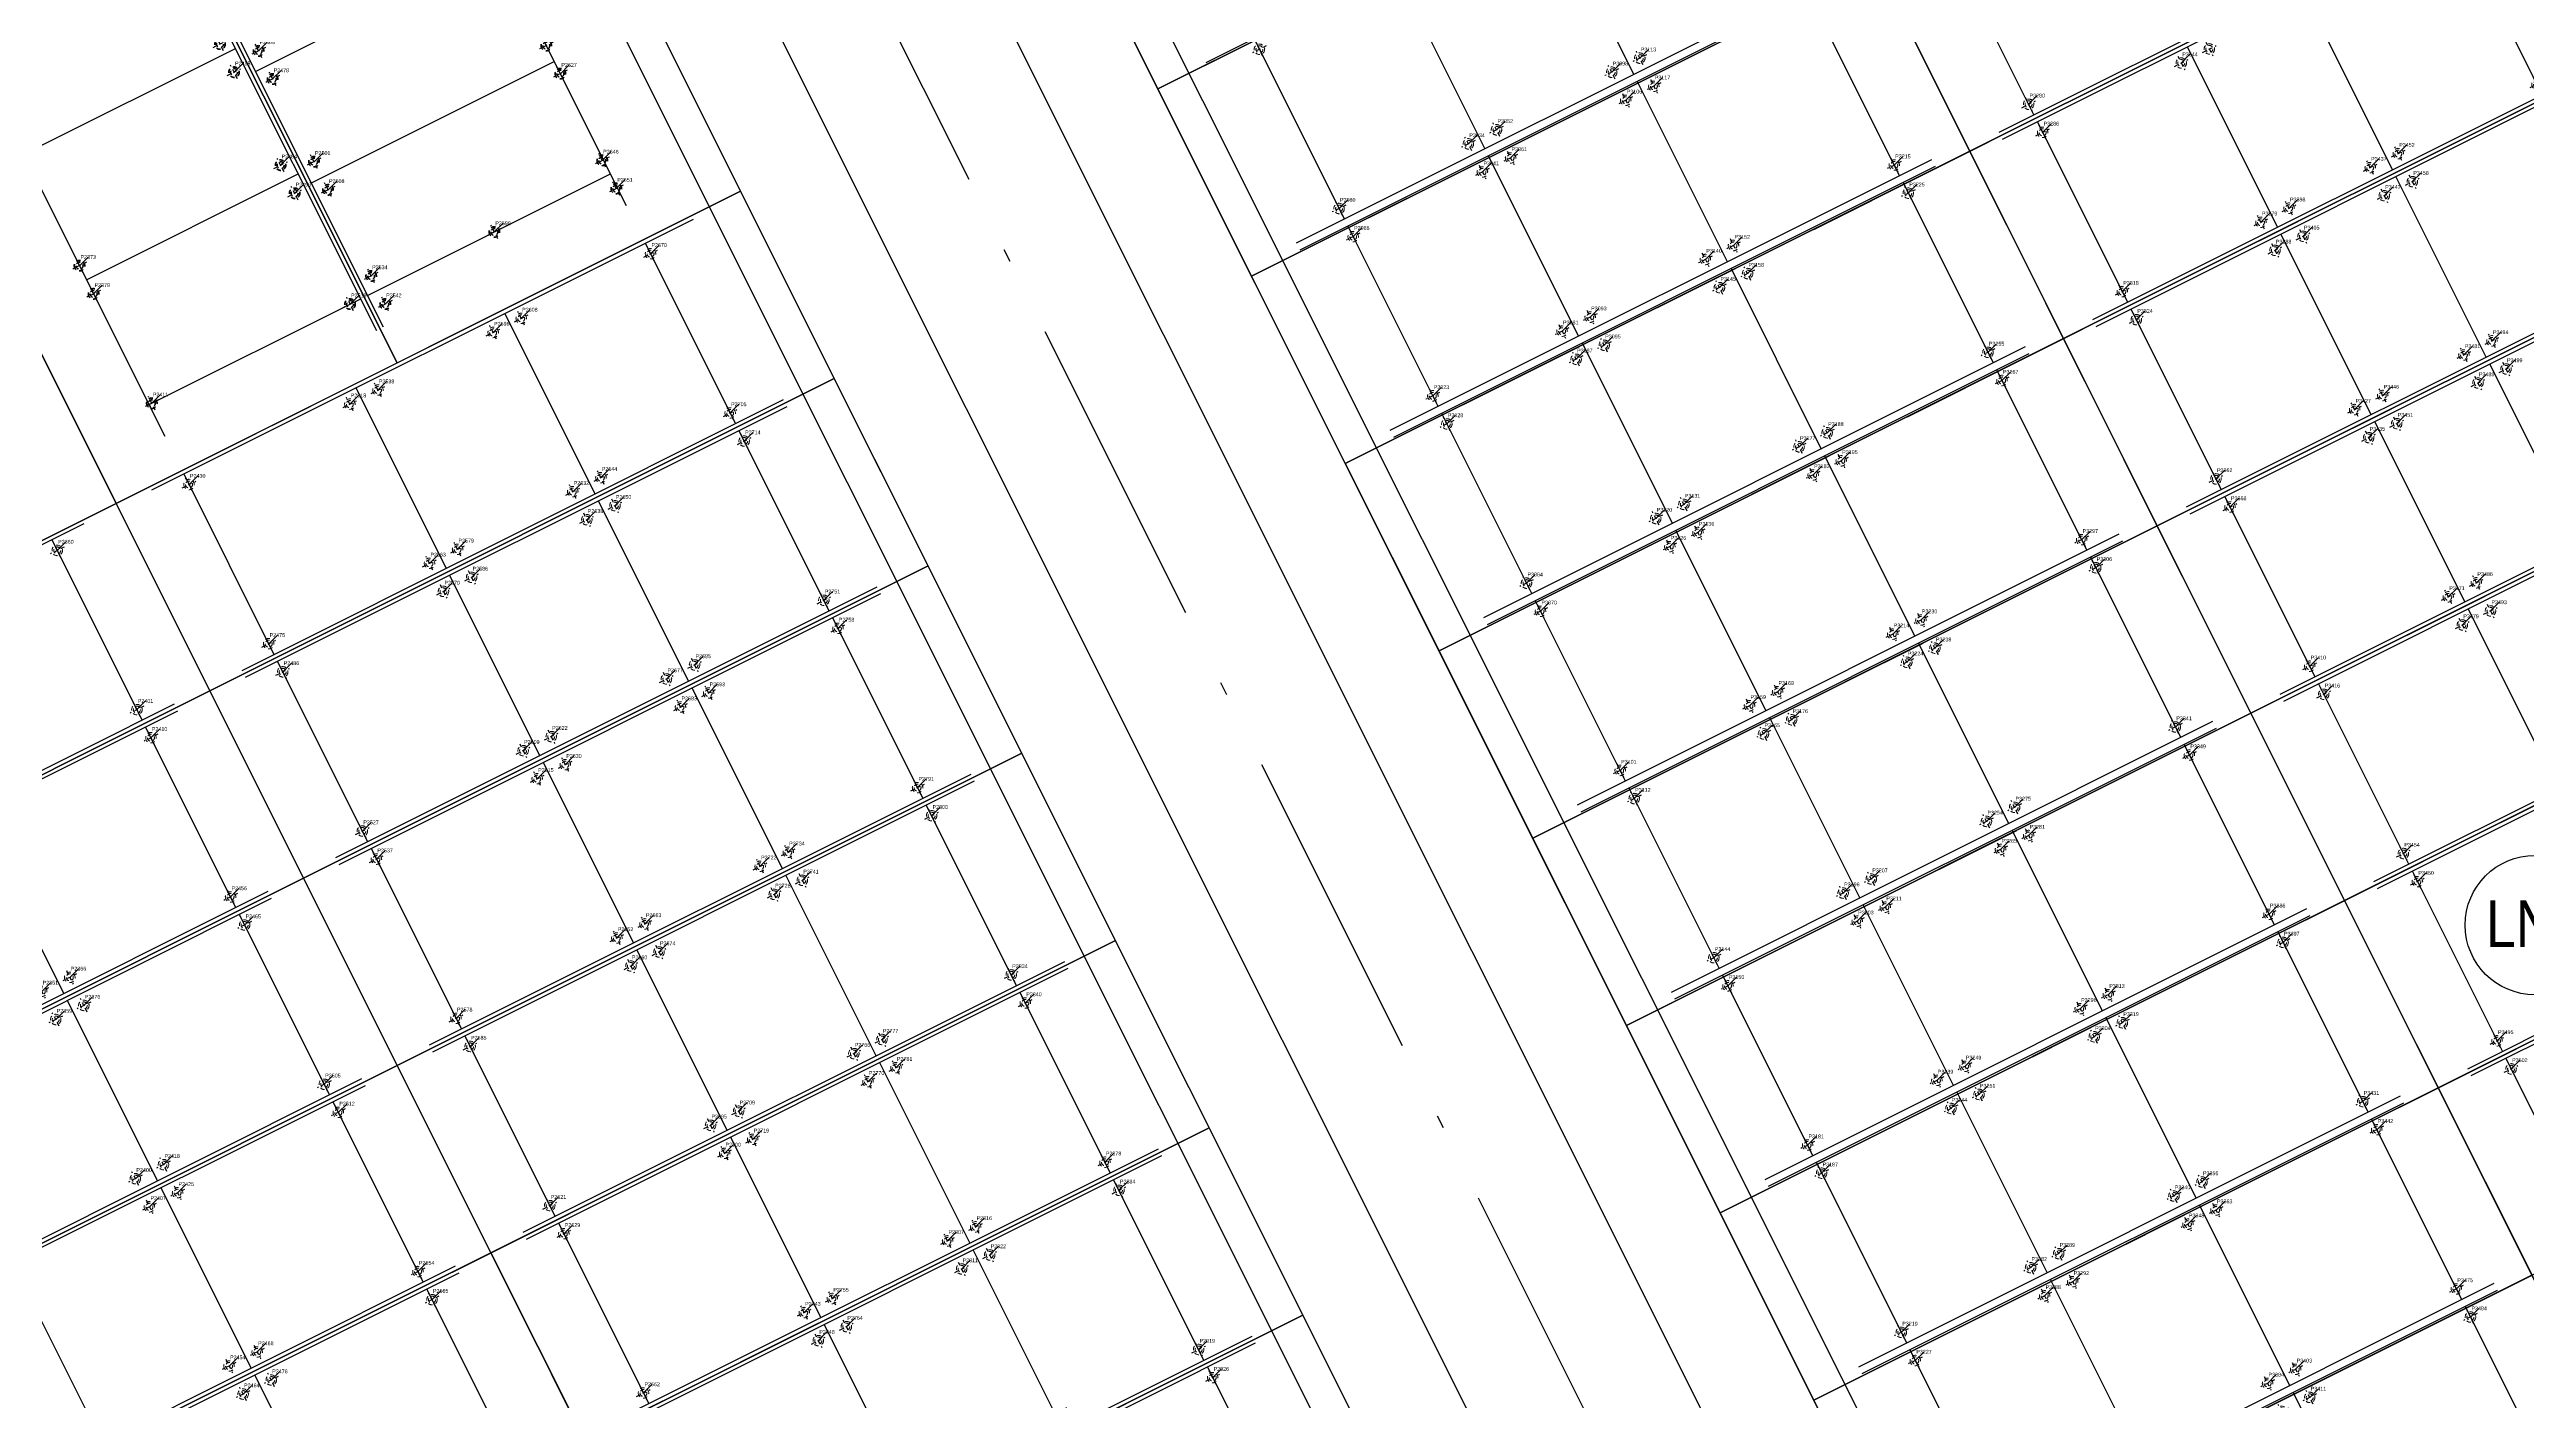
# Model space of a CAD drawing. Header units: millimetres. Extents: x 567980 to 569430, y 2065777 to 2066666.
# Drawn here: x 568804.1 to 568875, y 2066367.6 to 2066406.3 of the extents above; entities that cross this region are included whole.
import ezdxf
from ezdxf.enums import TextEntityAlignment as Align
from ezdxf.xclip import XClip

# ---------------------------------------------------------------- set-up
doc = ezdxf.new("R2010")
doc.units = ezdxf.units.MM
for name, pattern in [('ACAD_ISO10W100', [18.5, 12, -3, 0.5, -3]), ('CENTER', [3, 1.5, -0.5, 0.5, -0.5]), ('CENTER2', [1.125, 0.75, -0.125, 0.125, -0.125]), ('HIDDEN', [0.75, 0.5, -0.25]), ('Xref Grid (A1)$0$CENTER2', [1.125, 0.75, -0.125, 0.125, -0.125])]:
    doc.linetypes.add(name, pattern=pattern)
for name, color, linetype in [('01.AXIS', 160, 'CENTER2'), ('13.BEAM', 8, 'Continuous'), ('CDC.01.AXIS', 160, 'CENTER2'), ('ChiaLo', 128, 'CENTER'), ('datOlienke', 42, 'Continuous'), ('LogDg', 7, 'Continuous'), ('LoLK', 6, 'Continuous'), ('RANHGIOI', 2, 'HIDDEN'), ('TimDg', 222, 'Continuous'), ('ViaHeS', 32, 'Continuous'), ('Xref Grid (A1)$0$01.AXIS', 160, 'Xref Grid (A1)$0$CENTER2')]:
    doc.layers.add(name, color=color, linetype=linetype)
for name, color, linetype, lineweight in [('A-KY HIEU', 34, 'Continuous', 20), ('A-NET THAY', 125, 'Continuous', 18), ('A-TUONG', 255, 'Continuous', 35), ('boDnv', 54, 'Continuous', 25), ('E- RANH GIOI', 1, 'CENTER', 13), ('kata_text', 254, 'Continuous', 30)]:
    doc.layers.add(name, color=color, linetype=linetype, lineweight=lineweight)
doc.styles.add('kata_dim', font='vnrms.shx', dxfattribs={"width": 0.66, "oblique": 7})
doc.styles.add('kata_text', font='arial.ttf', dxfattribs={"width": 0.8})
doc.styles.add('rms', font='romans.shx', dxfattribs={"width": 0.7, "bigfont": 'vns.shx'})
doc.styles.add('VNH', font='', dxfattribs={"height": 2.5})
doc.styles.get('VNH').set_extended_font_data('.VnArial NarrowH')
doc.linetypes.add('ADL', pattern='A,0.125,-0.15,["++",rms,S=0.5,R=0,X=0,Y=-0.2245],-1.35,1.125', length=2.75)
doc.dimstyles.new('kata_dim_iso', dxfattribs={"dimtxt": 2.5, "dimasz": 1.5, "dimexe": 1.5, "dimexo": 2.5, "dimtad": 1, "dimdec": 0, "dimzin": 0, "dimdsep": 46, "dimtxsty": 'kata_dim', "dimblk": 'kata_block_ArchTick', "dimcen": 0.09, "dimdle": 1.2, "dimclrd": 8, "dimclre": 8, "dimclrt": 3, "dimadec": 0, "dimazin": 0, "dimtfac": 1, "dimtdec": 0, "dimtix": 1, "dimtofl": 0, "dimtmove": 0, "dimatfit": 3, "dimfxl": 3.75, "dimfxlon": 1, "dimtolj": 1, "dimtzin": 0, "dimarcsym": 0})

# ---------------------------------------------------------------- blocks, each defined once
blk = doc.blocks.new('NEN')
at = {"layer": 'boDnv', "color": 10, "linetype": 'ADL', "ltscale": 0.25}
for points in [[(156.672, 80.693), (146.026, 101.979), (139.956, 104.181), (-3.204, 41.78), (-5.746, 35.822), (2.49, 13.482), (8.01, 11.127), (154.618, 75.032)], [(183.1, -44.001), (207.084, -30.046), (208.943, -23.819), (166.891, 60.261), (160.821, 62.463), (135.405, 51.385), (133.351, 45.723), (177.371, -42.291)], [(138.064, -70.202), (163.347, -55.493), (165.206, -49.265), (120.533, 40.055), (114.463, 42.257), (87.67, 30.578), (85.617, 24.916), (132.335, -68.493)], [(72.798, 19.248), (66.728, 21.45), (39.936, 9.771), (37.882, 4.109), (87.299, -94.695), (93.027, -96.404), (118.311, -81.695), (120.17, -75.467)]]:
    blk.add_lwpolyline(points, close=True, dxfattribs=at)
at = {"layer": 'ChiaLo', "ltscale": 5}
for points in [[(152.12, 92.029), (-2.661, 24.563)], [(196.229, -37.519), (148.388, 58.135)], [(138.364, 33.465), (172.797, 50.687)], [(141.048, 28.099), (175.481, 45.321)], [(116.573, 25.616), (108.915, 40.929)], [(143.732, 22.733), (178.165, 39.954)], [(151.192, -63.721), (100.653, 37.328)], [(146.416, 17.366), (180.849, 34.588)], [(90.637, 12.644), (126.412, 30.537)], [(149.1, 12), (183.533, 29.222)], [(93.32, 7.278), (129.095, 25.17)], [(151.784, 6.634), (186.217, 23.856)], [(96.004, 1.911), (131.779, 19.804)], [(154.468, 1.268), (188.901, 18.489)], [(98.688, -3.455), (134.463, 14.438)], [(157.151, -4.099), (191.585, 13.123)], [(101.372, -8.821), (137.147, 9.072)], [(159.835, -9.465), (194.269, 7.757)], [(104.056, -14.187), (139.831, 3.705)], [(162.519, -14.831), (196.953, 2.391)], [(106.74, -19.554), (142.515, -1.661)], [(165.203, -20.197), (199.637, -2.976)]]:
    blk.add_lwpolyline(points, dxfattribs=at)
at = {"layer": 'datOlienke'}
for points in [[(157.758, 80.756), (146.742, 102.783), (139.922, 105.257), (-3.967, 42.538), (-6.821, 35.849), (1.701, 12.732), (8.014, 10.038), (155.411, 74.287)], [(183.229, -45.083), (207.929, -30.712), (210.015, -23.726), (167.607, 61.065), (160.787, 63.539), (134.612, 52.13), (132.265, 45.66), (176.67, -43.125)], [(138.192, -71.285), (164.192, -56.158), (166.277, -49.172), (121.249, 40.859), (114.429, 43.333), (86.877, 31.323), (84.53, 24.853), (131.634, -69.327)], [(73.514, 20.052), (66.694, 22.526), (39.142, 10.516), (36.795, 4.047), (86.598, -95.529), (93.156, -97.487), (119.156, -82.36), (121.241, -75.374)]]:
    blk.add_lwpolyline(points, close=True, dxfattribs=at)
at = {"layer": 'LogDg'}
blk.add_lwpolyline([(34.296, -348.766, -0.124666), (14.114, -339.771, 0.262937), (-5.331, -336.771, -0.009345), (-40.959, -349.473), (-145.868, -384.68, 0.405257), (-155.456, -403.235), (-146.557, -432.72), (-158.046, -436.187), (-166.572, -407.936, 0.423227), (-185.704, -398.049), (-272.077, -427.035, 0.40652), (-277.181, -436.964), (-262.947, -483.397), (-271.552, -486.035), (-285.593, -440.232, 0.421949), (-295.787, -434.992), (-422.26, -477.436, 0.346831), (-427.684, -485.726), (-426.662, -497.249, 0.109851), (-417.21, -527.045), (-422.398, -530.058, -0.109851), (-432.639, -497.779), (-433.194, -491.512, 0.484967), (-443.708, -484.634), (-484.199, -498.222, 0.36701), (-492.228, -511.51), (-484.402, -560.012), (-490.326, -560.967), (-497.433, -516.92, 0.457512), (-512.889, -507.388), (-525.337, -511.314, 0.375227), (-533.554, -524.795, 0.049445), (-523.248, -562.118), (-518.404, -576.577), (-525.515, -578.96), (-530.307, -564.659, -0.044276), (-540.221, -530.036, 0.448349), (-555.614, -520.863), (-568.853, -525.038), (-576.072, -502.149), (-552.391, -494.681, 0.333336), (-544.003, -482.976), (-545.865, -397.305, 0.120559), (-569.998, -307.198), (-621.979, -219.712, 0.334943), (-635.359, -214.239), (-686.931, -227.855), (-689.803, -216.977), (-647.957, -205.93, 0.498191), (-640.704, -188.198), (-654.378, -165.183, -0.144979), (-668.853, -108.061), (-659.845, 118.23, 0.428088), (-671.924, 130.707), (-689.222, 130.58), (-689.305, 141.83), (-670.344, 141.969, 0.400474), (-658.442, 153.492), (-657.828, 168.904), (-656.06, 189.374), (-648.588, 188.728), (-650.341, 168.432), (-650.889, 154.678, 0.425345), (-638.921, 142.201), (-621.613, 142.328, 0.402651), (-609.707, 153.94), (-609.387, 163.859, -0.019867), (-608.227, 179.942), (-606.8, 192.652), (-600.838, 191.983), (-602.264, 179.273, 0.019867), (-603.39, 163.665), (-603.676, 154.802, 0.425871), (-591.594, 142.415), (-548.362, 142.733), (-548.28, 131.483), (-592.887, 131.155, 0.401789), (-604.791, 119.578), (-607.754, 35.571, -0.005984), (-607.983, 30.718, 0.462462), (-599.177, 22.287), (-555.377, 26.801), (-554.762, 20.832), (-603.242, 15.836, 0.355613), (-610.381, 8.689), (-613.794, -24.838, 0.475348), (-605.015, -33.606), (-508.268, -23.636, 0.016072), (-476.806, -19.368, 0.37392), (-470.138, -11.259), (-470.705, 9.348), (-464.707, 9.513), (-464.235, -7.648, 0.461916), (-454.747, -15.288), (-421.581, -8.993, 0.020567), (-382.015, 0.216), (-299.764, 22.963, 0.415004), (-292.798, 35.293), (-296.969, 50.218), (-285.412, 53.448), (-281.218, 38.439, 0.413423), (-268.921, 31.492), (-169.968, 58.858, 0.427702), (-164.496, 69.052), (-169.623, 84.754), (-163.92, 86.616), (-158.479, 69.956, 0.400853), (-148.742, 64.729), (-123.897, 71.6, 0.437327), (-113.795, 91.173), (-114.462, 93.013), (-128.551, 136.154), (-105.736, 143.605), (-91.769, 100.833), (-90.91, 98.466, 0.429754), (-70.957, 89.772, 0.001079), (-63.934, 92.766, 0.001474), (-62.342, 93.454), (-47.534, 99.909, 0.386536), (-43.126, 109.726), (-48.301, 125.574), (-42.598, 127.436), (-38.076, 113.59, 0.442444), (-27.275, 108.739), (111.617, 169.28, 0.414214), (115.754, 179.811), (109.361, 194.478), (114.861, 196.875), (121.255, 182.208, 0.414214), (131.785, 178.071), (252.97, 230.894), (276.872, 241.312), (291.579, 249.057, 0.419837), (295.267, 261.365), (290.95, 269.196), (301.459, 274.99), (306.058, 266.648, 0.408717), (318.136, 263.031), (326.546, 267.464), (332.148, 256.836), (324.233, 252.656, 0.419466), (320.555, 240.352), (397.092, 101.523, 0.433643), (408.413, 98.649), (440.787, 119.386), (444.023, 114.334), (410.428, 92.813, 0.395048), (407.737, 82.215), (451.056, 3.639, -0.005576), (472.219, -35.781, 0.422017), (490.066, -41.118), (502.995, -33.918), (514.672, -54.886), (500.295, -62.892, 0.404193), (495.052, -80.181), (502.502, -94.711), (491.824, -100.186), (485.095, -87.061, 0.424556), (467.192, -81.64), (316.164, -165.913), (307.211, -171.115, 0.396001), (304.075, -181.611), (326.147, -225.742), (318.098, -229.768), (296.726, -187.038, 0.432664), (285.552, -183.699), (178.072, -246.148, 0.389772), (174.86, -256.488), (194.1, -297.126), (188.677, -299.693), (170.231, -260.733, 0.439085), (158.982, -257.239), (145.496, -265.075, -0.013452), (97.701, -291.151, 0.262926), (86.853, -307.563, -0.162068), (76.015, -333.842, 0.270323), (72.318, -353.653), (79.981, -375.074), (57.383, -383.157), (49.72, -361.737, 0.270325), (34.296, -348.766)], format="xyb", dxfattribs=at)
for points in [[(-1.168, 12.049), (-9.545, 35.211, -0.395588), (-5.218, 45.265), (140.335, 108.71, -0.398858), (150.687, 104.955), (161.697, 82.941, -0.429738), (157.739, 72.029), (9.552, 7.436, -0.433088)], [(133.661, 54.988), (161.2, 66.992, -0.398858), (171.552, 63.237), (214.134, -21.902, -0.395833), (211.002, -32.395), (185.019, -47.512, -0.432836), (173.841, -44.175), (129.703, 44.076, -0.429738)], [(81.968, 23.269), (128.805, -70.377, 0.432836), (139.983, -73.714), (165.966, -58.597, 0.395833), (169.098, -48.104), (123.817, 42.43, 0.398858), (113.466, 46.185), (85.926, 34.181, 0.429738)], [(83.769, -96.579), (34.233, 2.462, -0.429738), (38.192, 13.375), (65.731, 25.379, -0.398858), (76.083, 21.623), (124.061, -74.306, -0.395833), (120.929, -84.799), (94.947, -99.916, -0.432836)]]:
    blk.add_lwpolyline(points, format="xyb", close=True, dxfattribs=at)
at = {"layer": 'LoLK'}
for points in [[(140.126, 54.534), (134.612, 52.13), (132.265, 45.66), (138.364, 33.465), (148.202, 38.386)], [(178.165, 39.954), (175.481, 45.321), (158.935, 37.045), (161.619, 31.679)], [(121.249, 40.859), (114.429, 43.333), (108.915, 40.929), (116.573, 25.616), (126.412, 30.537)], [(158.935, 37.045), (156.252, 42.411), (148.202, 38.386), (138.364, 33.465), (141.048, 28.099)], [(108.915, 40.929), (100.653, 37.328), (108.524, 21.59), (116.573, 25.616)], [(180.849, 34.588), (178.165, 39.954), (161.619, 31.679), (164.303, 26.313)], [(100.653, 37.328), (92.391, 33.727), (100.475, 17.564), (108.524, 21.59)], [(161.619, 31.679), (158.935, 37.045), (141.048, 28.099), (143.732, 22.733)], [(183.533, 29.222), (180.849, 34.588), (164.303, 26.313), (166.987, 20.946)], [(164.303, 26.313), (161.619, 31.679), (143.732, 22.733), (146.416, 17.366)], [(129.095, 25.17), (126.412, 30.537), (108.524, 21.59), (111.208, 16.224)], [(186.217, 23.856), (183.533, 29.222), (166.987, 20.946), (169.671, 15.58)], [(164.303, 26.313), (146.416, 17.366), (149.1, 12), (166.987, 20.946)], [(131.779, 19.804), (129.095, 25.17), (111.208, 16.224), (113.892, 10.858)], [(188.901, 18.489), (186.217, 23.856), (169.671, 15.58), (172.355, 10.214)], [(108.524, 21.59), (90.637, 12.644), (93.32, 7.278), (111.208, 16.224)], [(169.671, 15.58), (166.987, 20.946), (149.1, 12), (151.784, 6.634)], [(134.463, 14.438), (131.779, 19.804), (113.892, 10.858), (116.576, 5.491)], [(191.585, 13.123), (188.901, 18.489), (172.355, 10.214), (175.039, 4.848)], [(111.208, 16.224), (93.32, 7.278), (96.004, 1.911), (113.892, 10.858)], [(169.671, 15.58), (151.784, 6.634), (154.468, 1.268), (172.355, 10.214)], [(137.147, 9.072), (134.463, 14.438), (116.576, 5.491), (119.26, 0.125)], [(194.269, 7.757), (191.585, 13.123), (175.039, 4.848), (177.723, -0.519)], [(113.892, 10.858), (96.004, 1.911), (98.688, -3.455), (116.576, 5.491)], [(172.355, 10.214), (154.468, 1.268), (157.151, -4.099), (175.039, 4.848)], [(139.831, 3.705), (137.147, 9.072), (119.26, 0.125), (121.944, -5.241)], [(116.576, 5.491), (98.688, -3.455), (101.372, -8.821), (119.26, 0.125)], [(175.039, 4.848), (157.151, -4.099), (159.835, -9.465), (177.723, -0.519)], [(142.515, -1.661), (139.831, 3.705), (121.944, -5.241), (124.628, -10.607)], [(119.26, 0.125), (101.372, -8.821), (104.056, -14.187), (121.944, -5.241)], [(180.407, -5.885), (177.723, -0.519), (159.835, -9.465), (162.519, -14.831)], [(145.199, -7.027), (142.515, -1.661), (124.628, -10.607), (127.311, -15.974)]]:
    blk.add_lwpolyline(points, close=True, dxfattribs=at)
at = {"layer": 'RANHGIOI', "color": 1, "ltscale": 9, "const_width": 1}
blk.add_lwpolyline([(460, -51.299, 0.006594), (435.293, -5.051), (303.078, 234.769), (284.672, 225.077), (-55.993, 76.586), (-56.839, 76.223, -0.005137), (-90.743, 62.093), (-377.217, -17.133, -0.020567), (-418.225, -26.678), (-463.443, -35.259, -0.021218), (-506.422, -41.541), (-623.638, -53.62), (-626.464, -70.884, 0.128574), (-620.42, -135.36), (-615.505, -148.86, 0.039408), (-607.143, -167.188), (-594.172, -190.555), (-547.57, -259.493, -0.11987), (-522.704, -326.397), (-507.917, -451.947), (-504.475, -473.277), (-499.271, -471.636), (-50.48, -321.024, 0.050684), (130.425, -239.135), (301.319, -139.843)], format="xyb", close=True, dxfattribs=at)
at = {"layer": 'TimDg', "linetype": 'ACAD_ISO10W100', "ltscale": 0.75}
blk.add_lwpolyline([(-618.456, -41.023), (-507.652, -29.604, 0.021218), (-465.681, -23.47), (-420.462, -14.888, 0.020567), (-380.415, -5.567), (-94.607, 73.475, 0.005041), (-61.569, 87.252, 0.001474), (-59.945, 87.954), (279.472, 235.9), (307.904, 250.872)], format="xyb", dxfattribs=at)
for points in [[(335.549, -254.599), (124.099, 168.176)], [(170.944, 74.512), (-58.789, -25.625)], [(176.4, -55.997), (121.833, 53.105)], [(131.363, -82.199), (74.098, 32.298)], [(26.363, 11.491), (109.634, -155.002)]]:
    blk.add_lwpolyline(points, dxfattribs=at)
at = {"layer": 'ViaHeS', "elevation": 0}
blk.add_lwpolyline([(-483.362, -504.27), (-441.21, -490.124), (-436.029, -493.514), (-435.627, -498.044, 0.109851), (-424.993, -531.564), (-414.615, -525.539, -0.109851), (-423.674, -496.984), (-424.342, -489.445), (-420.001, -483.006), (-295.249, -441.14), (-289.043, -444.33), (-275.854, -487.354), (-258.645, -482.078), (-271.972, -438.601), (-268.698, -432.23), (-181.634, -403.012), (-172.975, -407.486), (-163.79, -437.92), (-140.813, -430.986), (-150.211, -399.847), (-145.597, -390.918), (-39.026, -355.153, 0.008545), (-6.235, -343.522, -0.249193), (12.375, -345.964, 0.09975), (30.772, -354.181, -0.256949), (45.215, -366.957), (51.733, -385.178), (85.63, -373.053), (79.112, -354.831, -0.256949), (82.174, -335.793, 0.136918), (92.607, -310.438, -0.249193), (103.308, -295.017, 0.012659), (148.511, -270.262), (162.157, -262.333), (168.62, -264.341), (185.966, -300.977), (196.811, -295.842), (179.033, -258.291), (181.216, -251.26), (287.384, -189.574), (293.944, -191.534), (314.073, -231.781), (330.172, -223.729), (309.538, -182.474), (311.625, -175.49), (319.134, -171.127), (408.277, -121.386), (412.274, -122.589), (434.351, -165.321), (442.347, -161.19), (420.137, -118.201), (421.38, -114.074), (470.335, -86.758), (479.641, -89.576), (486.485, -102.924), (507.841, -91.973), (500.499, -77.654), (503.421, -68.019), (517.591, -60.128), (500.076, -28.676), (486.971, -35.974), (477.625, -33.17, 0.0056), (456.311, 6.536), (412.324, 86.322), (414.12, 93.398), (444.832, 113.071), (439.977, 120.649), (409.766, 101.296), (403.142, 102.978), (327.714, 239.794), (330.524, 249.193), (334.945, 251.528), (323.749, 272.772), (318.926, 270.23), (309.354, 273.096), (306.713, 277.887), (285.696, 266.299), (288.11, 261.921), (285.295, 252.529), (274.271, 246.724), (129.387, 183.571), (122.806, 186.157), (117.612, 198.074), (106.611, 193.279), (111.806, 181.362), (109.22, 174.781), (26.33, 138.65), (-29.869, 114.154), (-36.004, 116.909), (-39.746, 128.368), (-51.153, 124.642), (-47.055, 112.092), (-50.086, 105.341), (-75.921, 94.08), (-84.511, 97.937), (-100.033, 145.467), (-134.254, 134.292), (-118.657, 86.529), (-123.231, 78.009), (-150.258, 70.535), (-156.629, 73.955), (-161.068, 87.547), (-172.475, 83.822), (-168.207, 70.753), (-171.474, 64.667), (-269.546, 37.545), (-275.711, 41.028), (-279.634, 55.063), (-302.748, 48.603), (-298.843, 34.63), (-302.316, 28.482), (-383.614, 5.999, -0.020567), (-422.7, -3.099), (-456.246, -9.465), (-461.296, -5.399), (-461.708, 9.595), (-473.703, 9.265), (-473.239, -7.637), (-478.028, -13.489, -0.015955), (-508.883, -17.667), (-606.147, -27.691), (-610.614, -23.229), (-607.49, 7.461), (-602.01, 12.947), (-554.455, 17.848), (-555.685, 29.785), (-600.448, 25.172), (-605.043, 29.645, 0.007073), (-604.756, 35.466), (-601.912, 116.095), (-594.665, 123.142), (-548.221, 123.483), (-548.421, 150.733), (-593.42, 150.402), (-600.493, 157.35, -0.027886), (-599.283, 178.939), (-597.857, 191.648), (-609.782, 192.987), (-611.208, 180.277, 0.019867), (-612.385, 163.955), (-612.597, 157.389), (-619.823, 150.342), (-639.316, 150.198), (-646.998, 158.133), (-646.598, 168.196), (-644.852, 188.405), (-659.796, 189.697), (-661.572, 169.14), (-662.014, 158.023), (-670.332, 149.97), (-689.364, 149.83), (-689.163, 122.58), (-671.417, 122.71), (-663.736, 114.776), (-672.6, -107.912, 0.144979), (-657.602, -167.099), (-644.687, -188.836), (-648.335, -197.756), (-691.845, -209.242), (-684.889, -235.59), (-633.86, -222.118), (-622.039, -226.953), (-573.255, -309.058, -0.120474), (-549.614, -397.387), (-547.842, -478.902), (-555.298, -489.306), (-577.876, -496.427), (-567.048, -530.76), (-552.743, -526.248), (-543.713, -531.719, 0.042979), (-533.836, -565.928), (-529.071, -580.151), (-514.848, -575.386), (-519.719, -560.846, -0.045576), (-529.315, -527.166), (-523.005, -516.87), (-508.247, -512.215), (-500.456, -517.02), (-493.287, -561.445), (-481.44, -559.534), (-488.883, -513.408), (-483.362, -504.27)], format="xyb", dxfattribs=at)
at = {"layer": 'ViaHeS'}
for points in [[(157.758, 80.756), (146.742, 102.783), (139.922, 105.257), (-3.967, 42.538), (-6.821, 35.849), (1.701, 12.732), (8.014, 10.038), (155.411, 74.287)], [(183.229, -45.083), (207.929, -30.712), (210.015, -23.726), (167.607, 61.065), (160.787, 63.539), (134.612, 52.13), (132.265, 45.66), (176.67, -43.125)], [(138.192, -71.285), (164.192, -56.158), (166.277, -49.172), (121.249, 40.859), (114.429, 43.333), (86.877, 31.323), (84.53, 24.853), (131.634, -69.327)], [(73.514, 20.052), (66.694, 22.526), (39.142, 10.516), (36.795, 4.047), (86.598, -95.529), (93.156, -97.487), (119.156, -82.36), (121.241, -75.374)]]:
    blk.add_lwpolyline(points, close=True, dxfattribs=at)
blk = doc.blocks.new('NEN M01')
at = {"layer": 'datOlienke'}
blk.add_lwpolyline([(4.737, 4.993), (3.439, 29.587), (-1.824, 34.58), (-158.789, 34.58), (-164.078, 29.588), (-165.502, 4.992), (-160.791, 0), (0, 0)], close=True, dxfattribs=at)
blk = doc.blocks.new('NEN K02')
at = {"layer": 'datOlienke'}
blk.add_lwpolyline([(-109.225, 40), (-114.488, 35.007), (-116.072, 4.993), (-111.335, 0), (0, 0), (4.684, 4.99), (2.786, 35.01), (-2.53, 40)], close=True, dxfattribs=at)
blk = doc.blocks.new('A$C758D662A')
at = {"linetype": 'HIDDEN', "ltscale": 500}
for radius in [300, 200]:
    blk.add_circle((0, 0), radius, dxfattribs=at)
at = {"layer": 'CDC.01.AXIS', "ltscale": 200}
for p, q in [((437, 0), (-437, 0)), ((0, 437), (0, -437))]:
    blk.add_line(p, q, dxfattribs=at)
blk = doc.blocks.new('T2 CUM A7')
at = {"layer": '01.AXIS', "ltscale": 500}
for p, q in [((0.11, 0.914), (0.11, -14.466)), ((7.89, 0.914), (7.89, -14.466)), ((8.11, 0.914, 0), (8.11, -14.322, 0)), ((14.89, 0.914, 0), (14.89, -14.322, 0)), ((19.11, 0.914, 0), (19.11, -13.297, 0)), ((25.89, 0.914, 0), (25.89, -13.297, 0)), ((26.11, 0.914, 0), (26.11, -13.543, 0)), ((33.89, 0.914, 0), (33.89, -13.543, 0)), ((0.05, -0.11), (7.89, -0.11)), ((14.94, -0.11, 0), (8.11, -0.11, 0)), ((19.05, -0.11, 0), (25.89, -0.11, 0)), ((26.11, -0.11, 0), (33.89, -0.11, 0)), ((19.11, -4.11, 0), (25.89, -4.11, 0)), ((26.11, -3.71, 0), (33.89, -3.71, 0)), ((14.89, -4.41, 0), (8.11, -4.41, 0)), ((0.11, -5.21), (7.89, -5.21)), ((26.11, -7.28, 0), (33.89, -7.28, 0)), ((14.89, -8.43, 0), (8.11, -8.43, 0)), ((19.11, -8.13, 0), (25.89, -8.13, 0)), ((0.11, -8.81), (7.89, -8.81)), ((30.014, -11.32, 0), (33.89, -11.32, 0)), ((26.11, -11.7, 0), (29.38, -11.7, 0)), ((0.11, -12.85), (7.89, -12.85))]:
    blk.add_line(p, q, dxfattribs=at)
at = {"layer": '01.AXIS', "ltscale": 500, "elevation": 0}
for points in [[(19.11, -12.153), (25.89, -11.724)], [(14.89, -12.41), (8.11, -12.84)]]:
    blk.add_lwpolyline(points, dxfattribs=at)
at = {"layer": '13.BEAM', "ltscale": 500}
blk.add_line((7.442, -13.011), (7.443, -13.011), dxfattribs=at)
at = {"yscale": 0.0005, "zscale": 0.0005}
for p, xscale in [((0.2, -0.11), 0.0005), ((7.55, -0.11), -0.0005), ((8.45, -0.11, 0), 0.0005), ((14.79, -0.11, 0), -0.0005), ((19.2, -0.11, 0), 0.0005), ((25.55, -0.11, 0), -0.0005), ((26.45, 0.34), 0.0005), ((30.17, -0.11, 0), 0.0005), ((33.85, 0.34), 0.0005), ((26.45, -0.56), 0.0005), ((33.85, -0.56), 0.0005), ((19.11, -3.66, 0), 0.0005), ((25.55, -3.66, 0), -0.0005), ((26.45, -3.32), 0.0005), ((33.89, -3.32), 0.0005), ((8.45, -3.82, 0), 0.0005), ((14.89, -3.82, 0), -0.0005), ((26.45, -4.22), 0.0005), ((33.89, -4.22), 0.0005), ((0.11, -4.71), 0.0005), ((8.45, -4.72, 0), 0.0005), ((14.89, -4.72, 0), -0.0005), ((19.11, -4.56, 0), 0.0005), ((25.55, -4.56, 0), -0.0005), ((0.11, -5.61), 0.0005), ((26.45, -6.87), 0.0005), ((33.89, -6.87, 0), 0.0005), ((8.45, -7.84, 0), 0.0005), ((14.89, -7.845, 0), -0.0005), ((19.11, -7.54, 0), 0.0005), ((25.55, -7.54, 0), -0.0005), ((26.45, -7.77), 0.0005), ((33.89, -7.77, 0), 0.0005), ((0.11, -8.22), 0.0005), ((7.55, -8.22), -0.0005), ((19.11, -8.44, 0), 0.0005), ((25.55, -8.44, 0), -0.0005), ((0.11, -9.12), 0.0005), ((7.55, -9.12), -0.0005), ((8.45, -8.74, 0), 0.0005), ((14.89, -8.745, 0), -0.0005), ((33.89, -9.267), 0.0005), ((26.45, -11.25, 0), 0.0005), ((31.457, -11.32, 0), 0.0005), ((32.357, -11.32, 0), 0.0005), ((0.11, -11.64), 0.0005), ((19.21, -12.15, 0), 0.0005), ((25.55, -11.725, 0), -0.0005), ((26.45, -12.15, 0), 0.0005), ((7.55, -12.873), -0.0005), ((8.45, -12.856, 0), 0.0005), ((14.793, -12.42, 0), -0.0005)]:
    blk.add_blockref('A$C758D662A', p, dxfattribs=dict(at, xscale=xscale))
at = {"yscale": 0.0005, "zscale": 0.0005, "rotation": 270}
for p, xscale in [((5.41, -0.11), 0.0005), ((6.31, -0.11), 0.0005), ((7.55, -4.86), -0.0005), ((7.55, -5.76), -0.0005), ((1.47, -13.25), 0.0005), ((2.37, -13.25), 0.0005)]:
    blk.add_blockref('A$C758D662A', p, dxfattribs=dict(at, xscale=xscale))
blk = doc.blocks.new('pile Plan')
at = {"xscale": 0.5, "yscale": 0.5, "zscale": 0.5}
for p in [(340, 14779), (5440.000004, 14779), (340, 9630), (5440.000004, 9630), (340, 8730), (5440.000004, 8730), (340, 5040), (5440.000004, 5040), (340, 4140), (5440.000004, 4140), (340, -1), (5440.000004, -1)]:
    blk.add_blockref('A$C758D662A', p, dxfattribs=at)
blk = doc.blocks.new('a5 sao - 2')
at = {"layer": 'Xref Grid (A1)$0$01.AXIS', "ltscale": 500}
for p, q in [((-5.89, -1.086), (-5.89, -18.434)), ((-0.11, -1.086), (-0.11, -18.434)), ((-5.89, -2.11), (-0.11, -2.11)), ((-5.89, -7.62), (-0.11, -7.62)), ((-5.89, -12.39), (-0.11, -12.39)), ((-5.89, -16.89), (-0.11, -16.89))]:
    blk.add_line(p, q, dxfattribs=at)
at = {"xscale": 0.001, "yscale": 0.001, "zscale": 0.001}
blk.add_blockref('pile Plan', (-5.89, -16.89), dxfattribs=at)
blk = doc.blocks.new('a1 sao - 2')
at = {"layer": 'Xref Grid (A1)$0$01.AXIS', "ltscale": 500}
for p, q in [((0.11, -1.086), (0.11, -18.434)), ((5.89, -1.086), (5.89, -18.434)), ((0.11, -2.11), (5.89, -2.11)), ((0.11, -7.62), (5.89, -7.62)), ((0.11, -12.39), (5.89, -12.39)), ((0.11, -16.89), (5.89, -16.89))]:
    blk.add_line(p, q, dxfattribs=at)
at = {"xscale": 0.001, "yscale": 0.001, "zscale": 0.001}
blk.add_blockref('pile Plan', (0.11, -16.89), dxfattribs=at)
blk = doc.blocks.new('A1 - 2')
at = {"layer": 'Xref Grid (A1)$0$01.AXIS', "ltscale": 500}
for p, q in [((0.11, -1.086), (0.11, -18.434)), ((5.89, -1.086), (5.89, -18.434)), ((0.11, -2.11), (5.89, -2.11)), ((0.11, -7.62), (5.89, -7.62)), ((0.11, -12.39), (5.89, -12.39)), ((0.11, -16.89), (5.89, -16.89))]:
    blk.add_line(p, q, dxfattribs=at)
at = {"xscale": 0.001, "yscale": 0.001, "zscale": 0.001}
blk.add_blockref('pile Plan', (0.11, -16.89), dxfattribs=at)
blk = doc.blocks.new('A5 - 2')
at = {"layer": 'Xref Grid (A1)$0$01.AXIS', "ltscale": 500}
for p, q in [((0.11, -1.086), (0.11, -18.434)), ((5.89, -1.086), (5.89, -18.434)), ((0.11, -2.11), (5.89, -2.11)), ((0.11, -7.62), (5.89, -7.62)), ((0.11, -12.39), (5.89, -12.39)), ((0.11, -16.89), (5.89, -16.89))]:
    blk.add_line(p, q, dxfattribs=at)
at = {"xscale": 0.001, "yscale": 0.001, "zscale": 0.001}
blk.add_blockref('pile Plan', (0.11, -16.89), dxfattribs=at)
blk = doc.blocks.new('NEN NO1')
at = {"layer": 'datOlienke'}
blk.add_lwpolyline([(4.684, 4.99), (2.881, 33.51), (-2.435, 38.5), (-97.24, 38.5), (-102.503, 33.507), (-104.007, 4.993), (-99.271, 0), (0, 0)], close=True, dxfattribs=at)
at = {"layer": 'LoLK'}
for points in [[(-73.635, 38.5), (-79.635, 38.5), (-79.635, 20), (-73.635, 20)], [(-67.635, 38.5), (-73.635, 38.5), (-73.635, 20), (-67.635, 20)], [(-61.635, 38.5), (-67.635, 38.5), (-67.635, 20), (-61.635, 20)], [(-55.635, 38.5), (-61.635, 38.5), (-61.635, 20), (-55.635, 20)], [(-49.635, 38.5), (-55.635, 38.5), (-55.635, 20), (-49.635, 20)], [(-43.635, 38.5), (-49.635, 38.5), (-49.635, 20), (-43.635, 20)], [(-37.635, 38.5), (-43.635, 38.5), (-43.635, 20), (-37.635, 20)], [(-79.635, 20), (-85.635, 20), (-85.635, 11), (-85.635, 0), (-79.635, 0)], [(-73.635, 20), (-79.635, 20), (-79.635, 0), (-73.635, 0)], [(-67.635, 20), (-73.635, 20), (-73.635, 0), (-67.635, 0)], [(-67.635, 20), (-67.635, 0), (-61.635, 0), (-61.635, 20)], [(-55.635, 20), (-61.635, 20), (-61.635, 0), (-55.635, 0)], [(-55.635, 20), (-55.635, 0), (-49.635, 0), (-49.635, 20)], [(-49.635, 20), (-49.635, 0), (-43.635, 0), (-43.635, 20)], [(-43.635, 20), (-43.635, 0), (-37.635, 0), (-37.635, 20)], [(-31.635, 20), (-37.635, 20), (-37.635, 0), (-31.635, 0)], [(-103.69, 11), (-104.007, 4.993), (-99.271, 0), (-85.635, 0), (-85.635, 11)]]:
    blk.add_lwpolyline(points, close=True, dxfattribs=at)
blk = doc.blocks.new('A12.2')
at = {"layer": '01.AXIS', "ltscale": 500}
for p, q in [((0.11, -0.998), (0.11, -16.443)), ((5.89, -0.998), (5.89, -16.443)), ((0.11, -2.11), (5.89, -2.11)), ((0.11, -6.91), (5.89, -6.91)), ((0.11, -10.59), (5.89, -10.59)), ((0.11, -15.39), (5.89, -15.39))]:
    blk.add_line(p, q, dxfattribs=at)
at = {"yscale": 0.0005, "zscale": 0.0005}
for p, xscale in [((0.45, -2.11), 0.0005), ((5.55, -2.11), 0.0005), ((0.45, -6.55), -0.0005), ((5.55, -6.55), 0.0005), ((0.45, -7.45), -0.0005), ((5.55, -7.45), 0.0005), ((0.45, -10.05), -0.0005), ((5.55, -10.05), 0.0005), ((0.45, -10.95), -0.0005), ((5.55, -10.95), 0.0005), ((0.45, -15.39), 0.0005), ((5.55, -15.39), 0.0005)]:
    blk.add_blockref('A$C758D662A', p, dxfattribs=dict(at, xscale=xscale))
blk = doc.blocks.new('A18 - 2')
at = {"layer": '01.AXIS', "ltscale": 500}
for p, q in [((0.11, -0.998), (0.11, -16.443)), ((5.89, -0.998), (5.89, -16.443)), ((0.11, -2.11), (5.89, -2.11)), ((0.11, -6.91), (5.89, -6.91)), ((0.11, -10.59), (5.89, -10.59)), ((0.11, -15.39), (5.89, -15.39))]:
    blk.add_line(p, q, dxfattribs=at)
at = {"yscale": 0.0005, "zscale": 0.0005}
for p, xscale in [((0.45, -2.11), 0.0005), ((5.55, -2.11), 0.0005), ((0.45, -6.55), -0.0005), ((5.55, -6.55), 0.0005), ((0.45, -7.45), -0.0005), ((5.55, -7.45), 0.0005), ((0.45, -10.05), -0.0005), ((5.55, -10.05), 0.0005), ((0.45, -10.95), -0.0005), ((5.55, -10.95), 0.0005), ((0.45, -15.39), 0.0005), ((5.55, -15.39), 0.0005)]:
    blk.add_blockref('A$C758D662A', p, dxfattribs=dict(at, xscale=xscale))
blk = doc.blocks.new('kata_block_ArchTick')
at = {"color": 8}
blk.add_line((1, 0), (-1, 0), dxfattribs=at)
at = {"color": 8, "const_width": 0.15}
blk.add_lwpolyline([(-0.5, -0.5), (0.5, 0.5)], dxfattribs=at)
blk = doc.blocks.new('A$C33BC4D2A')
at = {"layer": 'A-KY HIEU', "color": 0, "const_width": 1.022}
blk.add_lwpolyline([(14.345, -292.097), (14.345, -4.903), (414.985, -4.903), (414.985, -292.097)], close=True, dxfattribs=at)
at = {"layer": 'Defpoints', "color": 125}
blk.add_lwpolyline([(0, -297), (420, -297), (420, 0), (0, 0)], close=True, dxfattribs=at)
blk = doc.blocks.new('*U58')
at = {"color": 0, "ltscale": 0.8, "style": 'kata_text', "width": 0.8, "flags": 1}
blk.add_attdef('CHU_THICH', text='', height=2.2, dxfattribs=at).set_placement((0, 0), align=Align.MIDDLE_CENTER)
at = {"color": 0, "ltscale": 0.8, "style": 'kata_text', "width": 0.8}
blk.add_attdef('TEN', text='', height=2.2, dxfattribs=at).set_placement((5, 5), align=Align.MIDDLE_CENTER)
at = {"layer": 'Defpoints'}
blk.add_leader([(0, 0), (5, 5)], dimstyle='kata_dim_iso', override={"dimasz": 0.6, "dimgap": 0.625, "dimtad": 0}, dxfattribs=at)
blk = doc.blocks.new('A$C1AAD29DE')
at = {"layer": 'kata_text', "xscale": 50, "yscale": 50, "zscale": 50}
for p, values in [((182507, -31246, 0), {'TEN': 'P2469'}), ((222202, -31455, 0), {'TEN': 'P3113'}), ((237764, -31594, 0), {'TEN': 'P3344'}), ((181802, -31856, 0), {'TEN': 'P2458'}), ((182911, -32053, 0), {'TEN': 'P2478'}), ((191180, -31900, 0), {'TEN': 'P2627'}), ((221395, -31859, 0), {'TEN': 'P3098'}), ((222606, -32262, 0), {'TEN': 'P3117'}), ((221799, -32666, 0), {'TEN': 'P3106'}), ((233376, -32780, 0), {'TEN': 'P3280'}), ((218084, -33515, 0), {'TEN': 'P3052'}), ((233780, -33587, 0), {'TEN': 'P3286'}), ((184100, -34431, 0), {'TEN': 'P2501'}), ((192383, -34394, 0), {'TEN': 'P2646'}), ((217276, -33919, 0), {'TEN': 'P3034'}), ((218487, -34322, 0), {'TEN': 'P3061'}), ((244001, -34196, 0), {'TEN': 'P3452'}), ((183140, -34530, 0), {'TEN': 'P2484'}), ((217680, -34726, 0), {'TEN': 'P3041'}), ((229515, -34528, 0), {'TEN': 'P3215'}), ((243194, -34600, 0), {'TEN': 'P3437'}), ((244405, -35004, 0), {'TEN': 'P3458'}), ((183544, -35338, 0), {'TEN': 'P2493'}), ((184504, -35239, 0), {'TEN': 'P2508'}), ((192787, -35202, 0), {'TEN': 'P2651'}), ((213560, -35777, 0), {'TEN': 'P2980'}), ((229919, -35335, 0), {'TEN': 'P3225'}), ((240861, -35767, 0), {'TEN': 'P3398'}), ((243598, -35408, 0), {'TEN': 'P3447'}), ((189282, -36450, 0), {'TEN': 'P2598'}), ((213964, -36585, 0), {'TEN': 'P2986'}), ((240053, -36171, 0), {'TEN': 'P3379'}), ((241265, -36575, 0), {'TEN': 'P3405'}), ((193770, -37077, 0), {'TEN': 'P2670'}), ((224087, -37243, 0), {'TEN': 'P3140'}), ((224895, -36839, 0), {'TEN': 'P3152'}), ((240457, -36979, 0), {'TEN': 'P3388'}), ((177361, -37420, 0), {'TEN': 'P2373'}), ((185742, -37715, 0), {'TEN': 'P2534'}), ((225299, -37646, 0), {'TEN': 'P3158'}), ((177765, -38228, 0), {'TEN': 'P2379'}), ((185137, -38523, 0), {'TEN': 'P2519'}), ((186146, -38523, 0), {'TEN': 'P2542'}), ((224491, -38050, 0), {'TEN': 'P3145'}), ((236069, -38164, 0), {'TEN': 'P3318'}), ((189247, -39339, 0), {'TEN': 'P2596'}), ((190055, -38935, 0), {'TEN': 'P2608'}), ((219969, -39303, 0), {'TEN': 'P3081'}), ((220776, -38899, 0), {'TEN': 'P3093'}), ((236473, -38971, 0), {'TEN': 'P3324'}), ((220373, -40110, 0), {'TEN': 'P3087'}), ((221180, -39706, 0), {'TEN': 'P3095'}), ((232208, -39912, 0), {'TEN': 'P3255'}), ((245886, -39984, 0), {'TEN': 'P3481'}), ((246694, -39580, 0), {'TEN': 'P3494'}), ((232612, -40719, 0), {'TEN': 'P3267'}), ((246290, -40792, 0), {'TEN': 'P3488'}), ((247098, -40388, 0), {'TEN': 'P3499'}), ((179439, -41373, 0), {'TEN': 'P2411'}), ((185128, -41399, 0), {'TEN': 'P2518'}), ((185936, -40995, 0), {'TEN': 'P2538'}), ((216253, -41161, 0), {'TEN': 'P3023'}), ((242746, -41555, 0), {'TEN': 'P3427'}), ((243554, -41151, 0), {'TEN': 'P3446'}), ((196059, -41653, 0), {'TEN': 'P2705'}), ((216657, -41969, 0), {'TEN': 'P3028'}), ((227588, -42223, 0), {'TEN': 'P3188'}), ((243957, -41958, 0), {'TEN': 'P3451'}), ((196463, -42461, 0), {'TEN': 'P2714'}), ((226780, -42627, 0), {'TEN': 'P3177'}), ((243150, -42362, 0), {'TEN': 'P3435'}), ((180508, -43710, 0), {'TEN': 'P2430'}), ((192343, -43512, 0), {'TEN': 'P2644'}), ((227184, -43434, 0), {'TEN': 'P3182'}), ((227992, -43030, 0), {'TEN': 'P3195'}), ((238762, -43548, 0), {'TEN': 'P3362'}), ((191536, -43916, 0), {'TEN': 'P2632'}), ((192747, -44319, 0), {'TEN': 'P2650'}), ((223469, -44283, 0), {'TEN': 'P3131'}), ((239166, -44355, 0), {'TEN': 'P3368'}), ((191940, -44723, 0), {'TEN': 'P2638'}), ((222661, -44686, 0), {'TEN': 'P3120'}), ((223873, -45090, 0), {'TEN': 'P3136'}), ((176719, -45605, 0), {'TEN': 'P2360'}), ((188225, -45572, 0), {'TEN': 'P2579'}), ((223065, -45494, 0), {'TEN': 'P3126'}), ((234901, -45296, 0), {'TEN': 'P3297'}), ((187417, -45976, 0), {'TEN': 'P2563'}), ((188629, -46379, 0), {'TEN': 'P2586'}), ((218946, -46545, 0), {'TEN': 'P3064'}), ((235305, -46103, 0), {'TEN': 'P3306'}), ((246246, -46535, 0), {'TEN': 'P3486'}), ((187821, -46783, 0), {'TEN': 'P2570'}), ((198752, -47037, 0), {'TEN': 'P2751'}), ((245439, -46939, 0), {'TEN': 'P3471'}), ((199156, -47845, 0), {'TEN': 'P2758'}), ((219350, -47353, 0), {'TEN': 'P3070'}), ((230281, -47607, 0), {'TEN': 'P3230'}), ((245843, -47747, 0), {'TEN': 'P3479'}), ((246650, -47343, 0), {'TEN': 'P3493'}), ((182797, -48286, 0), {'TEN': 'P2475'}), ((229473, -48010, 0), {'TEN': 'P3214'}), ((230685, -48414, 0), {'TEN': 'P3238'}), ((183201, -49094, 0), {'TEN': 'P2486'}), ((194229, -49300, 0), {'TEN': 'P2677'}), ((195036, -48896, 0), {'TEN': 'P2685'}), ((229877, -48818, 0), {'TEN': 'P3224'}), ((241455, -48932, 0), {'TEN': 'P3410'}), ((194632, -50107, 0), {'TEN': 'P2683'}), ((195440, -49703, 0), {'TEN': 'P2693'}), ((225354, -50070, 0), {'TEN': 'P3159'}), ((226162, -49667, 0), {'TEN': 'P3169'}), ((241858, -49739, 0), {'TEN': 'P3416'}), ((179008, -50181, 0), {'TEN': 'P2401'}), ((226566, -50474, 0), {'TEN': 'P3176'}), ((237594, -50680, 0), {'TEN': 'P3341'}), ((179412, -50989, 0), {'TEN': 'P2410'}), ((190110, -51359, 0), {'TEN': 'P2609'}), ((190917, -50956, 0), {'TEN': 'P2622'}), ((225758, -50878, 0), {'TEN': 'P3165'}), ((237998, -51487, 0), {'TEN': 'P3349'}), ((190514, -52167, 0), {'TEN': 'P2615'}), ((191321, -51763, 0), {'TEN': 'P2630'}), ((221638, -51929, 0), {'TEN': 'P3101'}), ((201445, -52421, 0), {'TEN': 'P2791'}), ((222042, -52737, 0), {'TEN': 'P3112'}), ((185489, -53670, 0), {'TEN': 'P2527'}), ((201849, -53229, 0), {'TEN': 'P2800'}), ((232166, -53394, 0), {'TEN': 'P3254'}), ((232973, -52991, 0), {'TEN': 'P3275'}), ((197729, -54280, 0), {'TEN': 'P2734'}), ((232570, -54202, 0), {'TEN': 'P3265'}), ((233377, -53798, 0), {'TEN': 'P3281'}), ((244147, -54316, 0), {'TEN': 'P3454'}), ((185893, -54478, 0), {'TEN': 'P2537'}), ((196921, -54683, 0), {'TEN': 'P2722'}), ((198133, -55087, 0), {'TEN': 'P2741'}), ((228855, -55051, 0), {'TEN': 'P3207'}), ((181701, -55565, 0), {'TEN': 'P2456'}), ((197325, -55491, 0), {'TEN': 'P2728'}), ((228047, -55454, 0), {'TEN': 'P3196'}), ((244551, -55123, 0), {'TEN': 'P3460'}), ((182105, -56373, 0), {'TEN': 'P2465'}), ((193610, -56340, 0), {'TEN': 'P2663'}), ((228451, -56262, 0), {'TEN': 'P3203'}), ((229259, -55858, 0), {'TEN': 'P3211'}), ((240286, -56064, 0), {'TEN': 'P3386'}), ((192803, -56743, 0), {'TEN': 'P2652'}), ((194014, -57147, 0), {'TEN': 'P2674'}), ((240690, -56871, 0), {'TEN': 'P3397'}), ((177081, -57876, 0), {'TEN': 'P2366'}), ((193207, -57551, 0), {'TEN': 'P2660'}), ((204138, -57805, 0), {'TEN': 'P2834'}), ((224331, -57313, 0), {'TEN': 'P3144'}), ((176273, -58280, 0), {'TEN': 'P2351'}), ((204541, -58613, 0), {'TEN': 'P2840'}), ((224735, -58120, 0), {'TEN': 'P3150'}), ((235666, -58374, 0), {'TEN': 'P3313'}), ((176677, -59088, 0), {'TEN': 'P2359'}), ((177485, -58684, 0), {'TEN': 'P2376'}), ((188182, -59054, 0), {'TEN': 'P2578'}), ((234859, -58778, 0), {'TEN': 'P3296'}), ((236070, -59182, 0), {'TEN': 'P3319'}), ((188586, -59862, 0), {'TEN': 'P2585'}), ((199614, -60067, 0), {'TEN': 'P2766'}), ((200422, -59664, 0), {'TEN': 'P2777'}), ((235262, -59586, 0), {'TEN': 'P3304'}), ((246840, -59700, 0), {'TEN': 'P3495'}), ((200826, -60471, 0), {'TEN': 'P2781'}), ((231547, -60434, 0), {'TEN': 'P3249'}), ((247244, -60507, 0), {'TEN': 'P3502'}), ((184394, -60949, 0), {'TEN': 'P2505'}), ((200018, -60875, 0), {'TEN': 'P2770'}), ((230740, -60838, 0), {'TEN': 'P3239'}), ((231951, -61242, 0), {'TEN': 'P3251'}), ((242979, -61448, 0), {'TEN': 'P3431'}), ((184798, -61757, 0), {'TEN': 'P2512'}), ((195495, -62127, 0), {'TEN': 'P2695'}), ((196303, -61724, 0), {'TEN': 'P2709'}), ((231144, -61646, 0), {'TEN': 'P3244'}), ((195899, -62935, 0), {'TEN': 'P2700'}), ((196707, -62531, 0), {'TEN': 'P2719'}), ((227024, -62697, 0), {'TEN': 'P3181'}), ((243383, -62255, 0), {'TEN': 'P3442'}), ((179773, -63260, 0), {'TEN': 'P2418'}), ((206830, -63189, 0), {'TEN': 'P2878'}), ((227428, -63504, 0), {'TEN': 'P3187'}), ((178966, -63664, 0), {'TEN': 'P2400'}), ((180177, -64068, 0), {'TEN': 'P2425'}), ((207234, -63997, 0), {'TEN': 'P2884'}), ((237551, -64162, 0), {'TEN': 'P3340'}), ((238359, -63758, 0), {'TEN': 'P3356'}), ((179370, -64471, 0), {'TEN': 'P2407'}), ((190875, -64438, 0), {'TEN': 'P2621'}), ((203114, -65047, 0), {'TEN': 'P2816'}), ((237955, -64970, 0), {'TEN': 'P3348'}), ((238763, -64566, 0), {'TEN': 'P3363'}), ((191279, -65246, 0), {'TEN': 'P2629'}), ((202307, -65451, 0), {'TEN': 'P2807'}), ((187087, -66333, 0), {'TEN': 'P2554'}), ((202711, -66259, 0), {'TEN': 'P2811'}), ((203518, -65855, 0), {'TEN': 'P2822'}), ((233433, -66222, 0), {'TEN': 'P3282'}), ((234240, -65818, 0), {'TEN': 'P3289'}), ((187490, -67141, 0), {'TEN': 'P2565'}), ((198996, -67107, 0), {'TEN': 'P2755'}), ((233837, -67030, 0), {'TEN': 'P3288'}), ((234644, -66626, 0), {'TEN': 'P3292'}), ((245672, -66832, 0), {'TEN': 'P3475'}), ((198188, -67511, 0), {'TEN': 'P2743'}), ((199400, -67915, 0), {'TEN': 'P2764'}), ((246076, -67639, 0), {'TEN': 'P3484'}), ((182466, -68644, 0), {'TEN': 'P2468'}), ((198592, -68319, 0), {'TEN': 'P2748'}), ((209523, -68573, 0), {'TEN': 'P2919'}), ((229717, -68081, 0), {'TEN': 'P3219'}), ((181659, -69048, 0), {'TEN': 'P2454'}), ((230121, -68888, 0), {'TEN': 'P3227'}), ((241052, -69142, 0), {'TEN': 'P3403'}), ((182062, -69855, 0), {'TEN': 'P2464'}), ((182870, -69452, 0), {'TEN': 'P2476'}), ((193568, -69822, 0), {'TEN': 'P2662'}), ((209927, -69381, 0), {'TEN': 'P2926'}), ((240244, -69546, 0), {'TEN': 'P3384'}), ((241456, -69950, 0), {'TEN': 'P3411'})]:
    blk.add_blockref('*U58', p, dxfattribs=at).add_auto_attribs(values)

msp = doc.modelspace()

# ---------------------------------------------------------------- block references
at = {"layer": 'boDnv', "extrusion": (-2.4685e-06, 4.62064e-06, 1)}
ref = msp.add_blockref('NEN', (568697.481, 2066371.697, 8.143), dxfattribs=at)
XClip(ref).set_block_clipping_path([(-95.7748162709, -416.20828746), (591.9650857092, 169.550739368)])

# ---------------------------------------------------------------- next in the draw order: linework, layer by layer
at = {"layer": 'kata_text', "extrusion": (-2.4685e-06, 4.62064e-06, 1)}
msp.add_circle((568875.287, 2066381.209, 8.143), 1.997, dxfattribs=at)

# ---------------------------------------------------------------- next in the draw order: block references
at = {"layer": 'A-NET THAY', "extrusion": (-2.4685e-06, 4.62064e-06, 1)}
for name, p, xscale, yscale, zscale, rotation in [('A12.2', (568859.099, 2066403.377, 8.143), 0.9999476230159845, 0.9999476230159845, 0.9999476230159845, 116.5718179021275), ('A1 - 2', (568853.658, 2066414.255, 8.143), 0.9999476230159845, 0.9999476230159845, 0.9999476230159845, 296.5718179021275), ('A12.2', (568859.099, 2066403.377, 8.143), -0.9999476230159847, 0.9999476230159846, 0.9999476230159847, 116.5718179021276), ('A5 - 2', (568859.026, 2066403.523, 8.143), -0.9999476230159845, 0.9999476230159846, 0.9999476230159847, 296.5718179021275), ('A18 - 2', (568864.466, 2066392.645, 8.143), 0.9999476230159845, 0.9999476230159845, 0.9999476230159845, 116.5718179021275), ('A5 - 2', (568859.026, 2066403.523, 8.143), 0.9999476230159845, 0.9999476230159845, 0.9999476230159845, 296.5718179021275), ('a1 sao - 2', (568806.004, 2066393.288, 8.143), -0.9999476230159847, 0.9999476230159846, 0.9999476230159847, 116.5718179021276), ('A18 - 2', (568864.466, 2066392.645, 8.143), -0.9999476230159847, 0.9999476230159846, 0.9999476230159847, 116.5718179021276), ('A1 - 2', (568864.393, 2066392.791, 8.143), -0.9999476230159845, 0.9999476230159846, 0.9999476230159847, 296.5718179021275), ('a5 sao - 2', (568808.687, 2066387.922, 8.143), 0.9999476230159845, 0.9999476230159845, 0.9999476230159845, 116.5718179021275), ('A12.2', (568869.834, 2066381.913, 8.143), 0.9999476230159845, 0.9999476230159845, 0.9999476230159845, 116.5718179021275), ('A1 - 2', (568806.004, 2066393.288, 8.143), 0.9999476230159845, 0.9999476230159845, 0.9999476230159845, 296.5718179021275), ('A1 - 2', (568864.393, 2066392.791, 8.143), 0.9999476230159845, 0.9999476230159845, 0.9999476230159845, 296.5718179021275), ('a5 sao - 2', (568814.055, 2066377.19, 8.143), -0.9999476230159847, 0.9999476230159846, 0.9999476230159847, 116.5718179021276), ('A12.2', (568869.834, 2066381.913, 8.143), -0.9999476230159847, 0.9999476230159846, 0.9999476230159847, 116.5718179021276), ('A5 - 2', (568811.371, 2066382.556, 8.143), -0.9999476230159845, 0.9999476230159846, 0.9999476230159847, 296.5718179021275), ('A5 - 2', (568869.761, 2066382.059, 8.143), -0.9999476230159845, 0.9999476230159846, 0.9999476230159847, 296.5718179021275), ('a1 sao - 2', (568816.739, 2066371.824, 8.143), 0.9999476230159845, 0.9999476230159845, 0.9999476230159845, 116.5718179021275), ('A18 - 2', (568875.201, 2066371.181, 8.143), 0.9999476230159845, 0.9999476230159845, 0.9999476230159845, 116.5718179021275), ('A5 - 2', (568811.371, 2066382.556, 8.143), 0.9999476230159845, 0.9999476230159845, 0.9999476230159845, 296.5718179021275), ('A5 - 2', (568869.761, 2066382.059, 8.143), 0.9999476230159845, 0.9999476230159845, 0.9999476230159845, 296.5718179021275), ('a1 sao - 2', (568816.739, 2066371.824, 8.143), -0.9999476230159847, 0.9999476230159846, 0.9999476230159847, 116.5718179021276), ('A1 - 2', (568816.739, 2066371.824, 8.143), -0.9999476230159845, 0.9999476230159846, 0.9999476230159847, 296.5718179021275), ('A1 - 2', (568875.128, 2066371.327, 8.143), -0.9999476230159845, 0.9999476230159846, 0.9999476230159847, 296.5718179021275), ('a5 sao - 2', (568819.422, 2066366.458, 8.143), 0.9999476230159845, 0.9999476230159845, 0.9999476230159845, 116.5718179021275), ('A1 - 2', (568816.739, 2066371.824, 8.143), 0.9999476230159845, 0.9999476230159845, 0.9999476230159845, 296.5718179021275), ('A1 - 2', (568875.128, 2066371.327, 8.143), 0.9999476230159845, 0.9999476230159845, 0.9999476230159845, 296.5718179021275), ('a5 sao - 2', (568824.79, 2066355.726, 8.143), -0.9999476230159847, 0.9999476230159846, 0.9999476230159847, 116.5718179021276)]:
    msp.add_blockref(name, p, dxfattribs=dict(at, xscale=xscale, yscale=yscale, zscale=zscale, rotation=rotation))
at = {"layer": 'A-TUONG', "extrusion": (-2.4685e-06, 4.62064e-06, 1), "xscale": -0.9999476230159848, "yscale": 0.9999476230159846, "zscale": 0.9999476230159847, "rotation": 206.5718179021274}
msp.add_blockref('T2 CUM A7', (568789.905, 2066387.472, 8.143), dxfattribs=at)
at = {"layer": 'E- RANH GIOI', "extrusion": (-2.4685e-06, 4.62064e-06, 1), "xscale": 2.114336868039268, "yscale": 2.114336868039268, "zscale": 2.114336868039268}
msp.add_blockref('A$C33BC4D2A', (568541.684, 2066558.171, 8.143), dxfattribs=at)
at = {"layer": 'kata_text', "extrusion": (-2.4685e-06, 4.62064e-06, 1), "xscale": 0.0009966571095134595, "yscale": 0.0009966571095134595, "zscale": 0.0009966571095134595}
msp.add_blockref('A$C1AAD29DE', (568628.188, 2066437.393, 8.143), dxfattribs=at)
at = {"layer": 'LoLK', "extrusion": (-2.4685e-06, 4.62064e-06, 1), "rotation": 23.55167177513295}
msp.add_blockref('NEN M01', (568852.892, 2066445.984, 8.143), dxfattribs=at)
at = {"layer": 'LoLK', "extrusion": (-2.4685e-06, 4.62064e-06, 1), "xscale": 0.9999476230159845, "yscale": 0.9999476230159845, "zscale": 0.9999476230159845, "rotation": 296.5718179021275}
for name, p in [('NEN NO1', (568874.149, 2066328.577, 8.143)), ('NEN K02', (568784.078, 2066276.168, 8.143))]:
    msp.add_blockref(name, p, dxfattribs=at)

# ---------------------------------------------------------------- next in the draw order: texts
at = {"layer": 'kata_text', "extrusion": (-2.4685e-06, 4.62064e-06, 1), "insert": (568873.886, 2066381.918, -0.001), "char_height": 1.3395, "width": 17.6693, "attachment_point": 1, "text_direction": (1, 0, 2e-06), "style": 'VNH'}
msp.add_mtext('LN-1', dxfattribs=at)

doc.saveas('drawing.dxf')
